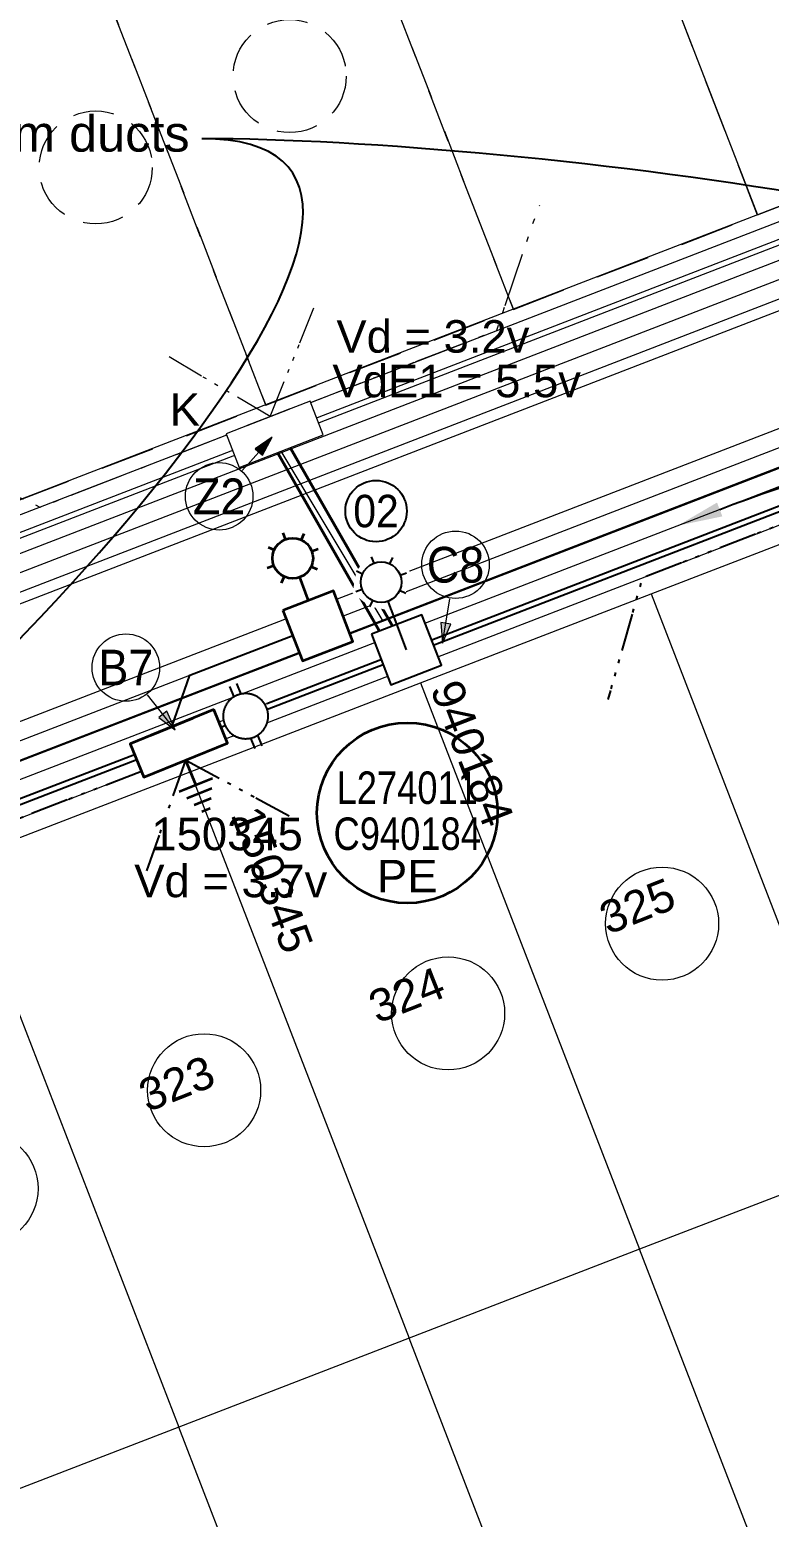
# Model space of a CAD drawing. Header units: metres. Extents: x 0 to 311505, y 0 to 6270811.
# Drawn here: x 310902.9 to 310943.8, y 6270266.5 to 6270348.9 of the extents above; entities that cross this region are included whole.
import ezdxf
from ezdxf import colors
from ezdxf.entities.mleader import LeaderData, LeaderLine
from ezdxf.enums import TextEntityAlignment as Align
from ezdxf.math import Vec2, Vec3

# ---------------------------------------------------------------- set-up
doc = ezdxf.new("R2010")
doc.units = ezdxf.units.M
for name, pattern in [('Dash', [5, 3, -2]), ('HIDDEN', [0.375, 0.25, -0.125]), ('IE Trench LV', [6, 4, -2]), ('PHANTOM', [6.15, 3, -0.75, 0.3, -0.75, 0.3, -0.75, 0.3])]:
    doc.linetypes.add(name, pattern=pattern)
doc.layers.get('0').update_dxf_attribs({"color": 6})
for name, color, linetype, lineweight in [('_User Miscellaneous1', 30, 'Continuous', 13), ('_User Miscellaneous2', 31, 'Continuous', 13), ('_User_LV_Exist', 5, 'Continuous', 35), ('Cadastre Developer_SP_EXT', 98, 'Continuous', 15), ('Cadastre Developer_SP_NEW', 92, 'Continuous', 15), ('Cadastre Land Parcels_SP_EXT', 118, 'Continuous', 15), ('Cadastre Water_SP_EXT', 158, 'Continuous', 15)]:
    doc.layers.add(name, color=color, linetype=linetype, lineweight=lineweight)
doc.layers.add('_User Miscellaneous10', color=252, linetype='Continuous', lineweight=13, plot=False, transparency=0.9)
doc.layers.add('_User Miscellaneous8', color=181, linetype='Continuous', lineweight=13, transparency=0.5)
doc.layers.add('Cadastre Roads_SP_NEW', color=214, linetype='Continuous', lineweight=15, transparency=0.65)
for name, color, linetype in [('Duct_SP_NEW', 2, 'Continuous'), ('Equip_LV_NEW', 2, 'Continuous'), ('Equip_SP_SL_NEW', 2, 'Continuous'), ('Mains_LV_New_R6', 2, 'Cable Z'), ('Mains_LV_New_T84', 2, 'Cable x'), ('Notes', 7, 'Continuous'), ('Services_SP_NEW_UG', 2, 'IE Trench LV'), ('SupportsUG_SP_LV_NEW', 2, 'Continuous'), ('SupportsUG_SP_LV_SL_NEW', 2, 'Continuous'), ('Trench_SP_NEW', 2, 'Continuous'), ('UG_Details_SP_MISC', 7, 'Continuous')]:
    doc.layers.add(name, color=color, linetype=linetype)
doc.styles.add('ieISOCP', font='arial.ttf', dxfattribs={"height": 1.5})
doc.styles.add('SL_LABEL', font='arial.ttf', dxfattribs={"height": 2})
doc.styles.get("Standard").update_dxf_attribs({"font": 'arial.ttf'})
doc.linetypes.add('Cable New UG', pattern='A,5.5,-0.01,["X",Standard,S=1.8,R=0,X=0,Y=-0.94],-1.7', length=7.21)
doc.linetypes.add('Cable o', pattern='A,3.5,-0.01,["O",Standard,S=1.25,R=0,X=0,Y=-0.63],-1.36', length=4.87)
doc.linetypes.add('Cable x', pattern='A,4.5,-0.01,["X",Standard,S=1.25,R=0,X=0,Y=-0.65],-1.2', length=5.71)
doc.linetypes.add('Cable Z', pattern='A,5,-0.01,["Z",Standard,S=1.5,R=0,X=0,Y=-0.75],-1.3', length=6.31)
doc.linetypes.add('IE Trench HV', pattern='A,4,-0.4,["/",Standard,S=2,R=0,X=0.25,Y=-1],-1.6', length=6)

# ---------------------------------------------------------------- blocks, each defined once
blk = doc.blocks.new('*U542')
at = {"transparency": 33554687, "width": 0.9}
blk.add_attdef('ASSET_NUM', text='', height=2, dxfattribs=at).set_placement((4, 2), align=Align.MIDDLE_LEFT)
at = {"transparency": 33554687}
for tag, p, flags in [('SUBURB', (-2, 0), 1), ('STREETNAME', (-1.8, 0), 9), ('PARENT', (-1.6, 0), 9), ('NOTES', (-1.4, 0), 9), ('LOCATION', (-1.2, 0), 9), ('LEGEND', (-1, 0), 9), ('USAGE', (-0.8, 0), 9), ('SUPPORT_TYPE', (-0.6, 0), 9), ('STATE', (-0.4, 0), 9), ('OWNED_BY', (-0.2, 0), 9)]:
    blk.add_attdef(tag, p, '', height=0.2, rotation=270, dxfattribs=dict(at, flags=flags))
blk.add_wipeout([(2.693, 0.019), (-1.937, -1.871), (-2.693, -0.019), (1.937, 1.871)], dxfattribs=at)
blk.add_lwpolyline([(1.937, 1.871), (-1.535, 0.453), (0.779, 1.398), (-2.693, -0.019), (-1.937, -1.871), (2.693, 0.019)], close=True, dxfattribs=at)
blk = doc.blocks.new('*U372')
at = {"width": 0.9}
blk.add_attdef('ASSET_NUM', text='', height=2, dxfattribs=at).set_placement((4, 2), align=Align.MIDDLE_LEFT)
for tag, p, flags in [('SUBURB', (-2, 0), 1), ('STREETNAME', (-1.8, 0), 9), ('PARENT', (-1.6, 0), 9), ('NOTES', (-1.4, 0), 9), ('LOCATION', (-1.2, 0), 9), ('LEGEND', (-1, 0), 9), ('USAGE', (-0.8, 0), 9), ('SUPPORT_TYPE', (-0.6, 0), 9), ('STATE', (-0.4, 0), 9), ('OWNED_BY', (-0.2, 0), 9)]:
    blk.add_attdef(tag, p, '', height=0.2, rotation=270, dxfattribs=dict(flags=flags))
at = {"transparency": 33554687}
blk.add_wipeout([(2.692, -0.032), (-1.972, -1.834), (-2.692, 0.032), (1.972, 1.834)], dxfattribs=at)
blk.add_lwpolyline([(1.972, 1.834), (-1.526, 0.482), (0.806, 1.383), (-2.692, 0.032), (-1.972, -1.834), (2.692, -0.032)], close=True)
blk = doc.blocks.new('COLUMN_NEW')
at = {"width": 0.9, "flags": 8}
blk.add_attdef('ASSET_NUM', text='', height=2, dxfattribs=at).set_placement((4, 2), align=Align.MIDDLE_LEFT)
at = {"flags": 1}
blk.add_attdef('Z', (-2.351, -1.813), '', height=0.2, rotation=270, dxfattribs=at)
at = {"ltscale": 10, "transparency": 33554687}
blk.add_wipeout([(-1.5, -1.5), (-1.5, 1.5), (1.5, 1.5), (1.5, -1.5)], dxfattribs=at)
blk.add_lwpolyline([(-1.5, 1.5), (-1.5, -1.5), (1.5, -1.5), (1.5, 1.5)], close=True)
at = {"flags": 9}
for tag, p in [('NOTES', (-2, -1.813)), ('SUBURB', (-1.8, -1.813)), ('STREETNAME', (-1.6, -1.813)), ('LOCATION', (-1.4, -1.813)), ('LEGEND', (-1.2, -1.813)), ('USAGE', (-1, -1.813)), ('STATE', (-0.8, -1.813)), ('OWNED_BY', (-0.6, -1.813)), ('COLUMN_TYPE', (-0.4, -1.813)), ('STREET_CODE', (-0.2, -1.813)), ('STRUCTURE_PLANT_NUMBER', (0.031, -1.813))]:
    blk.add_attdef(tag, text='', height=0.2, rotation=270, dxfattribs=at).set_placement(p, align=Align.MIDDLE_LEFT)
blk = doc.blocks.new('*U439')
blk.add_circle((0, 0), 1.7)
at = {"width": 0.9}
blk.add_attdef('CODE', text='', height=1.8, dxfattribs=at).set_placement((0, 0), align=Align.MIDDLE_CENTER)
at = {"flags": 1}
blk.add_attdef('Z', (0, 0), '', height=0.2, dxfattribs=at)
blk = doc.blocks.new('*U533')
at = {"transparency": 33554687, "style": 'SL_LABEL'}
for tag, height, rotation, flags, p in [('ASSET_NUM', 1, 110.46984, 8, (3.469, -0.047)), ('STREET_CODE', 0.001, 270, 9, (0.001, 0))]:
    blk.add_attdef(tag, text='', height=height, rotation=rotation, dxfattribs=dict(at, flags=flags)).set_placement(p, align=Align.MIDDLE_LEFT)
at = {"transparency": 33554687}
for tag, height, rotation, flags, p in [('LNUMBER', 1, 110.46984, 8, (5.343, 0.653)), ('LANTNUMBER', 0.2, 270, 9, (-1.4, 2.6)), ('LOUTREACH', 0.2, 270, 9, (-1.4, 2.2)), ('LOUTREACHVOCAB', 0.2, 270, 9, (-1.4, 2)), ('LRATECODE', 0.2, 270, 9, (-1.4, 1.8)), ('LREMOVE', 0.2, 270, 9, (-1.4, 1.6)), ('LREPLACE', 0.2, 270, 9, (-1.4, 1.4)), ('LTYPEVOCAB', 0.2, 270, 9, (-1.4, 1)), ('LTYPE', 0.2, 270, 9, (-1.4, 1.2)), ('LEGEND', 0.2, 270, 9, (-1.4, 0.8)), ('SUBURB', 0.2, 270, 9, (-1.4, 0.6)), ('STREETNAME', 0.2, 270, 9, (-1.4, 0.4)), ('LOCATION', 0.2, 270, 9, (-1.4, 0.2)), ('LNEW', 0.2, 270, 9, (-6.4, 0)), ('LMASTVOCAB', 0.2, 270, 9, (-6.2, 0)), ('LMAST', 0.2, 270, 9, (-6, 0)), ('LLAMPVOCAB', 0.2, 270, 9, (-5.8, 0)), ('LLAMP', 0.2, 270, 9, (-5.6, 0)), ('LEXIST', 0.2, 270, 9, (-5.4, 0)), ('LCHARGE3PERCENT', 0.2, 270, 9, (-5.2, 0)), ('LCHARGE3', 0.2, 270, 9, (-5, 0)), ('LCHARGE2PERCENT', 0.2, 270, 9, (-4.8, 0)), ('LCHARGE2', 0.2, 270, 9, (-4.6, 0)), ('LCHARGE1PERCENT', 0.2, 270, 9, (-4.4, 0)), ('LCHARGE1', 0.2, 270, 9, (-4.2, 0)), ('LCATEGORY', 0.2, 270, 9, (-4, 0)), ('LBRACKETVOCAB', 0.2, 270, 9, (-3.8, 0)), ('LBRACKET', 0.2, 270, 9, (-3.6, 0)), ('LKINGHEIGHT', 0.2, 270, 9, (-3.4, 0)), ('CREPLACE', 0.2, 270, 9, (-3.2, 0)), ('CREMOVE', 0.2, 270, 9, (-3, 0)), ('CNUMBER', 0.2, 270, 9, (-2.8, 0)), ('CNEW', 0.2, 270, 9, (-2.6, 0)), ('CEXIST', 0.2, 270, 9, (-2.4, 0)), ('USAGE', 0.2, 270, 9, (-2.2, 0)), ('STATE', 0.2, 270, 9, (-2, 0)), ('OWNED_BY', 0.2, 270, 9, (-1.8, 0)), ('ORIENTATION', 0.2, 270, 9, (-1.6, 0)), ('OPERATING_VOLTAGE', 0.2, 270, 9, (-1.4, 0)), ('MAINTAINED_BY', 0.2, 270, 9, (-1.4, -0.663)), ('NOTES', 0.2, 270, 9, (-1.4, 0)), ('NO_PHASES', 0.2, 270, 9, (-1.2, 0)), ('LANTERN_TYPE', 0.2, 270, 9, (-1, 0)), ('LANTERN_PURPOSE', 0.2, 270, 9, (-0.8, 0)), ('CONTROL_TYPE', 0.2, 270, 9, (-0.6, 0)), ('CONSTRUCTED_VOLTAGE', 0.2, 270, 9, (-0.4, 0))]:
    blk.add_attdef(tag, text='', height=height, rotation=rotation, dxfattribs=dict(at, flags=flags)).set_placement(p, align=Align.MIDDLE_LEFT)
for tag, p, height, flags in [('OPERATED_BY', (-1.4, -0.407), 0.2, 9), ('Z', (0, 0), 0.001, 1)]:
    blk.add_attdef(tag, p, '', height=height, rotation=270, dxfattribs=dict(at, flags=flags))
blk.add_wipeout([(4.865, -0.927), (6.078, -1.143), (7.036, -1.917), (6.82, -3.13), (6.045, -4.088), (4.832, -3.872), (3.874, -3.098), (4.09, -1.885)], dxfattribs=at)
for p, q in [((5.062, -1.454), (4.93, -1.102)), ((6.078, -1.143), (5.922, -1.484)), ((4.09, -1.885), (4.431, -2.041)), ((6.509, -2.114), (6.86, -1.983)), ((4.05, -3.032), (4.401, -2.901)), ((6.82, -3.13), (6.478, -2.975)), ((4.832, -3.872), (4.988, -3.531)), ((6.854, -6.255), (5.848, -3.562))]:
    blk.add_line(p, q, dxfattribs=at)
blk.add_circle((5.455, -2.508), 1.125, dxfattribs=at)
blk = doc.blocks.new('*U286')
at = {"ltscale": 0.1}
blk.add_circle((0, 0), 5, dxfattribs=at)
at = {"insert": (0, -2.6), "char_height": 1.8, "attachment_point": 2}
blk.add_mtext('PE', dxfattribs=at)
at = {"width": 0.8}
blk.add_attdef('SNUMBER', text='', height=1.8, dxfattribs=at).set_placement((0, 0.5), align=Align.CENTER)
at = {"flags": 1}
blk.add_attdef('Z', (0, 0), '', height=0.2, dxfattribs=at)
at = {"width": 0.8}
blk.add_attdef('CNUMBER', text='', height=1.8, dxfattribs=at).set_placement((0, -0.25), align=Align.TOP_CENTER)
blk = doc.blocks.new('LV_UG_LINKS_OPEN_NEW')
at = {"layer": 'Equip_LV_NEW'}
for tag, flags, p in [('STATE', 9, (3.167, -2.5)), ('CONSTRUCTED_VOLTAGE', 9, (3.167, -1.833)), ('OPERATING_VOLTAGE', 9, (3.167, -2.167)), ('ORIENTATION', 9, (3.167, -2.333)), ('NO_PHASES', 9, (3.167, -2)), ('SWITCH_TYPE', 9, (3.167, -2.667)), ('OWNED_BY', 9, (3.167, -3.167)), ('OPERATED_BY', 9, (3.167, -3.333)), ('USAGE', 9, (3.167, -2.833)), ('NOTES', 9, (3.167, -3)), ('TYPE', 9, (3.167, -3.833)), ('Z', 1, (3.167, -4)), ('MAINTAINED_BY', 9, (3.167, -3.5)), ('NUMBER_OF_PHASES', 9, (3.167, -3.667))]:
    blk.add_attdef(tag, text='', height=0.167, dxfattribs=dict(at, flags=flags)).set_placement(p, align=Align.MIDDLE_LEFT)
at = {"transparency": 33554687}
blk.add_wipeout([(4, 1.25), (3.969, 1.25), (3.939, 1.248), (3.908, 1.247), (3.877, 1.244), (3.847, 1.241), (3.817, 1.236), (3.786, 1.232), (3.756, 1.226), (3.726, 1.22), (3.696, 1.213), (3.667, 1.205), (3.637, 1.196), (3.608, 1.187), (3.579, 1.177), (3.55, 1.166), (3.522, 1.155), (3.493, 1.143), (3.466, 1.13), (3.438, 1.117), (3.411, 1.102), (3.384, 1.088), (3.357, 1.072), (3.331, 1.056), (3.306, 1.039), (3.28, 1.022), (3.255, 1.004), (3.231, 0.985), (3.207, 0.966), (3.184, 0.947), (3.161, 0.926), (3.138, 0.905), (3.116, 0.884), (3.095, 0.862), (3.074, 0.839), (3.053, 0.816), (3.034, 0.793), (3.015, 0.769), (2.996, 0.745), (2.978, 0.72), (2.961, 0.694), (2.944, 0.669), (2.928, 0.643), (2.912, 0.616), (2.898, 0.589), (2.883, 0.562), (2.87, 0.534), (2.857, 0.507), (2.845, 0.478), (2.834, 0.45), (2.823, 0.421), (2.813, 0.392), (2.804, 0.363), (2.795, 0.333), (2.787, 0.304), (2.78, 0.274), (2.774, 0.244), (2.768, 0.214), (2.764, 0.183), (2.759, 0.153), (2.756, 0.123), (2.753, 0.092), (2.752, 0.061), (2.75, 0.031), (2.75, 0), (2.75, -0.031), (2.752, -0.061), (2.753, -0.092), (2.756, -0.123), (2.759, -0.153), (2.764, -0.183), (2.768, -0.214), (2.774, -0.244), (2.78, -0.274), (2.787, -0.304), (2.795, -0.333), (2.804, -0.363), (2.813, -0.392), (2.823, -0.421), (2.834, -0.45), (2.845, -0.478), (2.857, -0.507), (2.87, -0.534), (2.883, -0.562), (2.898, -0.589), (2.912, -0.616), (2.928, -0.643), (2.944, -0.669), (2.961, -0.694), (2.978, -0.72), (2.996, -0.745), (3.015, -0.769), (3.034, -0.793), (3.053, -0.816), (3.074, -0.839), (3.095, -0.862), (3.116, -0.884), (3.138, -0.905), (3.161, -0.926), (3.184, -0.947), (3.207, -0.966), (3.231, -0.985), (3.255, -1.004), (3.28, -1.022), (3.306, -1.039), (3.331, -1.056), (3.357, -1.072), (3.384, -1.088), (3.411, -1.102), (3.438, -1.117), (3.466, -1.13), (3.493, -1.143), (3.522, -1.155), (3.55, -1.166), (3.579, -1.177), (3.608, -1.187), (3.637, -1.196), (3.667, -1.205), (3.696, -1.213), (3.726, -1.22), (3.756, -1.226), (3.786, -1.232), (3.817, -1.236), (3.847, -1.241), (3.877, -1.244), (3.908, -1.247), (3.939, -1.248), (3.969, -1.25), (4, -1.25), (4.031, -1.25), (4.061, -1.248), (4.092, -1.247), (4.123, -1.244), (4.153, -1.241), (4.183, -1.236), (4.214, -1.232), (4.244, -1.226), (4.274, -1.22), (4.304, -1.213), (4.333, -1.205), (4.363, -1.196), (4.392, -1.187), (4.421, -1.177), (4.45, -1.166), (4.478, -1.155), (4.507, -1.143), (4.534, -1.13), (4.562, -1.117), (4.589, -1.102), (4.616, -1.088), (4.643, -1.072), (4.669, -1.056), (4.694, -1.039), (4.72, -1.022), (4.745, -1.004), (4.769, -0.985), (4.793, -0.966), (4.816, -0.947), (4.839, -0.926), (4.862, -0.905), (4.884, -0.884), (4.905, -0.862), (4.926, -0.839), (4.947, -0.816), (4.966, -0.793), (4.985, -0.769), (5.004, -0.745), (5.022, -0.72), (5.039, -0.694), (5.056, -0.669), (5.072, -0.643), (5.088, -0.616), (5.102, -0.589), (5.117, -0.562), (5.13, -0.534), (5.143, -0.507), (5.155, -0.478), (5.166, -0.45), (5.177, -0.421), (5.187, -0.392), (5.196, -0.363), (5.205, -0.333), (5.213, -0.304), (5.22, -0.274), (5.226, -0.244), (5.232, -0.214), (5.236, -0.183), (5.241, -0.153), (5.244, -0.123), (5.247, -0.092), (5.248, -0.061), (5.25, -0.031), (5.25, 0), (5.25, 0.031), (5.248, 0.061), (5.247, 0.092), (5.244, 0.123), (5.241, 0.153), (5.236, 0.183), (5.232, 0.214), (5.226, 0.244), (5.22, 0.274), (5.213, 0.304), (5.205, 0.333), (5.196, 0.363), (5.187, 0.392), (5.177, 0.421), (5.166, 0.45), (5.155, 0.478), (5.143, 0.507), (5.13, 0.534), (5.117, 0.562), (5.102, 0.589), (5.088, 0.616), (5.072, 0.643), (5.056, 0.669), (5.039, 0.694), (5.022, 0.72), (5.004, 0.745), (4.985, 0.769), (4.966, 0.793), (4.947, 0.816), (4.926, 0.839), (4.905, 0.862), (4.884, 0.884), (4.862, 0.905), (4.839, 0.926), (4.816, 0.947), (4.793, 0.966), (4.769, 0.985), (4.745, 1.004), (4.72, 1.022), (4.694, 1.039), (4.669, 1.056), (4.643, 1.072), (4.616, 1.088), (4.589, 1.102), (4.562, 1.117), (4.534, 1.13), (4.507, 1.143), (4.478, 1.155), (4.45, 1.166), (4.421, 1.177), (4.392, 1.187), (4.363, 1.196), (4.333, 1.205), (4.304, 1.213), (4.274, 1.22), (4.244, 1.226), (4.214, 1.232), (4.183, 1.236), (4.153, 1.241), (4.123, 1.244), (4.092, 1.247), (4.061, 1.248), (4.031, 1.25)], dxfattribs=at).dxf.layer = 'Equip_LV_NEW'
at = {"layer": 'Equip_LV_NEW'}
for p, q in [((3.792, 1.863), (3.792, 1.232)), ((4.208, 1.863), (4.208, 1.232)), ((3.792, -1.232), (3.792, -1.863)), ((4.208, -1.232), (4.208, -1.863))]:
    blk.add_line(p, q, dxfattribs=at)
at = {"layer": 'Equip_LV_NEW', "flags": 128}
blk.add_lwpolyline([(4, 1.25), (3.969, 1.25), (3.939, 1.248), (3.908, 1.247), (3.877, 1.244), (3.847, 1.241), (3.817, 1.236), (3.786, 1.232), (3.756, 1.226), (3.726, 1.22), (3.696, 1.213), (3.667, 1.205), (3.637, 1.196), (3.608, 1.187), (3.579, 1.177), (3.55, 1.166), (3.522, 1.155), (3.493, 1.143), (3.466, 1.13), (3.438, 1.117), (3.411, 1.102), (3.384, 1.088), (3.357, 1.072), (3.331, 1.056), (3.306, 1.039), (3.28, 1.022), (3.255, 1.004), (3.231, 0.985), (3.207, 0.966), (3.184, 0.947), (3.161, 0.926), (3.138, 0.905), (3.116, 0.884), (3.095, 0.862), (3.074, 0.839), (3.053, 0.816), (3.034, 0.793), (3.015, 0.769), (2.996, 0.745), (2.978, 0.72), (2.961, 0.694), (2.944, 0.669), (2.928, 0.643), (2.912, 0.616), (2.898, 0.589), (2.883, 0.562), (2.87, 0.534), (2.857, 0.507), (2.845, 0.478), (2.834, 0.45), (2.823, 0.421), (2.813, 0.392), (2.804, 0.363), (2.795, 0.333), (2.787, 0.304), (2.78, 0.274), (2.774, 0.244), (2.768, 0.214), (2.764, 0.183), (2.759, 0.153), (2.756, 0.123), (2.753, 0.092), (2.752, 0.061), (2.75, 0.031), (2.75, 0), (2.75, -0.031), (2.752, -0.061), (2.753, -0.092), (2.756, -0.123), (2.759, -0.153), (2.764, -0.183), (2.768, -0.214), (2.774, -0.244), (2.78, -0.274), (2.787, -0.304), (2.795, -0.333), (2.804, -0.363), (2.813, -0.392), (2.823, -0.421), (2.834, -0.45), (2.845, -0.478), (2.857, -0.507), (2.87, -0.534), (2.883, -0.562), (2.898, -0.589), (2.912, -0.616), (2.928, -0.643), (2.944, -0.669), (2.961, -0.694), (2.978, -0.72), (2.996, -0.745), (3.015, -0.769), (3.034, -0.793), (3.053, -0.816), (3.074, -0.839), (3.095, -0.862), (3.116, -0.884), (3.138, -0.905), (3.161, -0.926), (3.184, -0.947), (3.207, -0.966), (3.231, -0.985), (3.255, -1.004), (3.28, -1.022), (3.306, -1.039), (3.331, -1.056), (3.357, -1.072), (3.384, -1.088), (3.411, -1.102), (3.438, -1.117), (3.466, -1.13), (3.493, -1.143), (3.522, -1.155), (3.55, -1.166), (3.579, -1.177), (3.608, -1.187), (3.637, -1.196), (3.667, -1.205), (3.696, -1.213), (3.726, -1.22), (3.756, -1.226), (3.786, -1.232), (3.817, -1.236), (3.847, -1.241), (3.877, -1.244), (3.908, -1.247), (3.939, -1.248), (3.969, -1.25), (4, -1.25), (4.031, -1.25), (4.061, -1.248), (4.092, -1.247), (4.123, -1.244), (4.153, -1.241), (4.183, -1.236), (4.214, -1.232), (4.244, -1.226), (4.274, -1.22), (4.304, -1.213), (4.333, -1.205), (4.363, -1.196), (4.392, -1.187), (4.421, -1.177), (4.45, -1.166), (4.478, -1.155), (4.507, -1.143), (4.534, -1.13), (4.562, -1.117), (4.589, -1.102), (4.616, -1.088), (4.643, -1.072), (4.669, -1.056), (4.694, -1.039), (4.72, -1.022), (4.745, -1.004), (4.769, -0.985), (4.793, -0.966), (4.816, -0.947), (4.839, -0.926), (4.862, -0.905), (4.884, -0.884), (4.905, -0.862), (4.926, -0.839), (4.947, -0.816), (4.966, -0.793), (4.985, -0.769), (5.004, -0.745), (5.022, -0.72), (5.039, -0.694), (5.056, -0.669), (5.072, -0.643), (5.088, -0.616), (5.102, -0.589), (5.117, -0.562), (5.13, -0.534), (5.143, -0.507), (5.155, -0.478), (5.166, -0.45), (5.177, -0.421), (5.187, -0.392), (5.196, -0.363), (5.205, -0.333), (5.213, -0.304), (5.22, -0.274), (5.226, -0.244), (5.232, -0.214), (5.236, -0.183), (5.241, -0.153), (5.244, -0.123), (5.247, -0.092), (5.248, -0.061), (5.25, -0.031), (5.25, 0), (5.25, 0.031), (5.248, 0.061), (5.247, 0.092), (5.244, 0.123), (5.241, 0.153), (5.236, 0.183), (5.232, 0.214), (5.226, 0.244), (5.22, 0.274), (5.213, 0.304), (5.205, 0.333), (5.196, 0.363), (5.187, 0.392), (5.177, 0.421), (5.166, 0.45), (5.155, 0.478), (5.143, 0.507), (5.13, 0.534), (5.117, 0.562), (5.102, 0.589), (5.088, 0.616), (5.072, 0.643), (5.056, 0.669), (5.039, 0.694), (5.022, 0.72), (5.004, 0.745), (4.985, 0.769), (4.966, 0.793), (4.947, 0.816), (4.926, 0.839), (4.905, 0.862), (4.884, 0.884), (4.862, 0.905), (4.839, 0.926), (4.816, 0.947), (4.793, 0.966), (4.769, 0.985), (4.745, 1.004), (4.72, 1.022), (4.694, 1.039), (4.669, 1.056), (4.643, 1.072), (4.616, 1.088), (4.589, 1.102), (4.562, 1.117), (4.534, 1.13), (4.507, 1.143), (4.478, 1.155), (4.45, 1.166), (4.421, 1.177), (4.392, 1.187), (4.363, 1.196), (4.333, 1.205), (4.304, 1.213), (4.274, 1.22), (4.244, 1.226), (4.214, 1.232), (4.183, 1.236), (4.153, 1.241), (4.123, 1.244), (4.092, 1.247), (4.061, 1.248), (4.031, 1.25)], close=True, dxfattribs=at)
at = {"layer": 'Equip_LV_NEW', "flags": 9}
blk.add_attdef('ACTUAL_STATUS', text='', height=0.167, dxfattribs=at).set_placement((3.167, -1.667), align=Align.MIDDLE_LEFT)
blk = doc.blocks.new('*U386')
at = {"layer": '_User_LV_Exist'}
for p, q in [((1.828, -2.494), (0.44, -3.061)), ((1.786, -3.051), (0.86, -3.429)), ((1.743, -3.609), (1.28, -3.798))]:
    blk.add_line(p, q, dxfattribs=at)
at = {"width": 0.9}
blk.add_attdef('ASSET_NUM', text='', height=2, dxfattribs=at).set_placement((4, 2), align=Align.MIDDLE_LEFT)
for tag, p, flags in [('SUBURB', (-2, 0), 1), ('STREETNAME', (-1.8, 0), 9), ('PARENT', (-1.6, 0), 9), ('NOTES', (-1.4, 0), 9), ('LOCATION', (-1.2, 0), 9), ('LEGEND', (-1, 0), 9), ('USAGE', (-0.8, 0), 9), ('SUPPORT_TYPE', (-0.6, 0), 9), ('STATE', (-0.4, 0), 9), ('OWNED_BY', (-0.2, 0), 9)]:
    blk.add_attdef(tag, p, '', height=0.2, rotation=270, dxfattribs=dict(flags=flags))
at = {"transparency": 33554687}
blk.add_wipeout([(2.693, 0.019), (-1.937, -1.871), (-2.693, -0.019), (1.937, 1.871)], dxfattribs=at)
blk.add_lwpolyline([(1.937, 1.871), (-1.535, 0.453), (0.779, 1.398), (-2.693, -0.019), (-1.937, -1.871), (2.693, 0.019)], close=True)
at = {"layer": '_User_LV_Exist'}
for p, q in [((0.378, -0.926), (0.945, -2.315)), ((1.871, -1.937), (0.019, -2.693))]:
    blk.add_line(p, q, dxfattribs=at)
at = {"layer": 'Equip_LV_NEW', "ltscale": 10, "rotation": 22.20818664181639}
blk.add_blockref('LV_UG_LINKS_OPEN_NEW', (0, 0), dxfattribs=at)
blk = doc.blocks.new('*U547')
at = {"transparency": 33554687}
h = blk.add_hatch(color=256, dxfattribs=at)
h.dxf.hatch_style = 1
h.paths.add_polyline_path([(1.814, 2.402), (2.187, 2.069), (2.667, 2.981)])
blk.add_line((2.667, 2.981), (1.167, 1.304), dxfattribs=at)
at = {"transparency": 33554687, "flags": 128}
blk.add_lwpolyline([(1.814, 2.402), (2.187, 2.069), (2.667, 2.981), (1.814, 2.402)], dxfattribs=at)
at = {"transparency": 33554687}
blk.add_circle((0, 0), 1.7, dxfattribs=at)
at = {"transparency": 33554687, "width": 0.9}
blk.add_attdef('CODE', text='', height=1.8, dxfattribs=at).set_placement((0, 0), align=Align.MIDDLE_CENTER)
at = {"transparency": 33554687, "flags": 1}
blk.add_attdef('Z', (0, 0), '', height=0.2, dxfattribs=at)
blk = doc.blocks.new('*U448')
h = blk.add_hatch(color=256)
h.dxf.hatch_style = 1
h.paths.add_polyline_path([(2.059, -2.196), (1.667, -2.507), (2.484, -3.135)])
blk.add_line((2.484, -3.135), (1.087, -1.372))
at = {"flags": 128}
blk.add_lwpolyline([(2.059, -2.196), (1.667, -2.507), (2.484, -3.135), (2.059, -2.196)], dxfattribs=at)
blk.add_circle((0, 0), 1.7)
at = {"width": 0.9}
blk.add_attdef('CODE', text='', height=1.8, dxfattribs=at).set_placement((0, 0), align=Align.MIDDLE_CENTER)
at = {"flags": 1}
blk.add_attdef('Z', (0, 0), '', height=0.2, dxfattribs=at)
blk = doc.blocks.new('*U461')
h = blk.add_hatch(color=256)
h.dxf.hatch_style = 1
h.paths.add_polyline_path([(-0.244, -3), (-0.737, -2.919), (-0.654, -3.946)])
blk.add_line((-0.654, -3.946), (-0.286, -1.726))
at = {"flags": 128}
blk.add_lwpolyline([(-0.244, -3), (-0.737, -2.919), (-0.654, -3.946), (-0.244, -3)], dxfattribs=at)
blk.add_circle((0, 0), 1.7)
at = {"width": 0.9}
blk.add_attdef('CODE', text='', height=1.8, dxfattribs=at).set_placement((0, 0), align=Align.MIDDLE_CENTER)
at = {"flags": 1}
blk.add_attdef('Z', (0, 0), '', height=0.2, dxfattribs=at)

msp = doc.modelspace()

# ---------------------------------------------------------------- linework, layer by layer
at = {"layer": '_User Miscellaneous10', "flags": 128}
for points in [[(310821.998, 6270279.569), (310817.696, 6270269.851), (310840.846, 6270209.921), (310850.564, 6270205.619), (311000.215, 6270263.427), (311004.517, 6270273.145), (310981.367, 6270333.075), (310971.649, 6270337.377)], [(310822.745, 6270278.785), (310818.778, 6270269.825), (310841.63, 6270210.668), (310850.59, 6270206.701), (310999.468, 6270264.211), (311003.435, 6270273.171), (310980.583, 6270332.328), (310971.623, 6270336.295)], [(310823.492, 6270278.001), (310819.86, 6270269.799), (310842.413, 6270211.415), (310850.616, 6270207.783), (310998.721, 6270264.994), (311002.353, 6270273.197), (310979.8, 6270331.581), (310971.597, 6270335.212)], [(310824.238, 6270277.218), (310820.942, 6270269.773), (310843.197, 6270212.161), (310850.642, 6270208.865), (310997.975, 6270265.778), (311001.271, 6270273.223), (310979.016, 6270330.834), (310971.571, 6270334.13)], [(310824.985, 6270276.434), (310822.024, 6270269.747), (310843.98, 6270212.908), (310850.668, 6270209.947), (310997.228, 6270266.561), (311000.188, 6270273.249), (310978.233, 6270330.088), (310971.545, 6270333.048)], [(310825.732, 6270275.651), (310823.106, 6270269.721), (310844.764, 6270213.655), (310850.694, 6270211.029), (310996.481, 6270267.345), (310999.106, 6270273.275), (310977.449, 6270329.341), (310971.519, 6270331.966)]]:
    msp.add_lwpolyline(points, close=True, dxfattribs=at)
at = {"layer": '_User Miscellaneous10', "color": 4, "flags": 128}
msp.add_lwpolyline([(310825.209, 6270276.199), (310822.349, 6270269.739), (310844.215, 6270213.132), (310850.676, 6270210.272), (310997.004, 6270266.796), (310999.864, 6270273.257), (310977.997, 6270329.864), (310971.537, 6270332.724)], close=True, dxfattribs=at)
at = {"layer": '_User Miscellaneous8', "color": 1, "linetype": 'HIDDEN', "ltscale": 9, "transparency": 33554687}
for centre in [(310917.258, 6270346.378), (310906.515, 6270341.314)]:
    msp.add_circle(centre, 3.132, dxfattribs=at)
at = {"layer": '_User Miscellaneous8', "color": 1, "transparency": 33554687}
msp.add_circle((310937.891, 6270299.391), 3.132, dxfattribs=at)
at = {"layer": '_User Miscellaneous8', "color": 3, "transparency": 33554687}
for centre in [(310926.035, 6270294.417), (310912.518, 6270290.154), (310900.187, 6270284.706)]:
    msp.add_circle(centre, 3.132, dxfattribs=at)
at = {"layer": 'Cadastre Developer_SP_EXT', "linetype": 'Dash'}
for points in [[(310937.233, 6270354.058), (310932.155, 6270367.204), (310918.618, 6270361.974), (310929.652, 6270333.442), (310943.179, 6270338.666), (310937.233, 6270354.058)], [(310918.618, 6270361.974), (310904.907, 6270356.678), (310904.897, 6270356.675), (310915.931, 6270328.141), (310929.652, 6270333.442), (310918.618, 6270361.974)], [(310904.897, 6270356.675), (310891.175, 6270351.374), (310902.209, 6270322.841), (310915.931, 6270328.141), (310904.897, 6270356.675)]]:
    msp.add_lwpolyline(points, close=True, dxfattribs=at)
at = {"layer": 'Cadastre Developer_SP_NEW'}
for p, q in [((310937.279, 6270317.668), (310950.044, 6270322.599)), ((310924.515, 6270312.737), (310937.279, 6270317.668)), ((310937.279, 6270317.668), (310949.409, 6270286.269)), ((310911.75, 6270307.806), (310924.515, 6270312.737)), ((310924.515, 6270312.737), (310936.644, 6270281.338)), ((310898.985, 6270302.876), (310911.75, 6270307.806)), ((310911.75, 6270307.806), (310923.879, 6270276.407)), ((310898.985, 6270302.876), (310911.114, 6270271.476)), ((310949.409, 6270286.269), (310936.644, 6270281.338)), ((310936.644, 6270281.338), (310923.879, 6270276.407)), ((310948.756, 6270249.982), (310936.644, 6270281.338)), ((310923.879, 6270276.407), (310911.114, 6270271.476)), ((310935.992, 6270245.051), (310923.879, 6270276.407)), ((310911.114, 6270271.476), (310898.35, 6270266.546)), ((310923.227, 6270240.12), (310911.114, 6270271.476))]:
    msp.add_line(p, q, dxfattribs=at)
at = {"layer": 'Cadastre Land Parcels_SP_EXT', "linetype": 'Continuous'}
msp.add_lwpolyline([(310964.99, 6270347.107), (310967.272, 6270352.272), (310962.772, 6270363.929), (310937.231, 6270354.066), (310943.176, 6270338.68), (310964.99, 6270347.107)], close=True, dxfattribs=at)
at = {"layer": 'Cadastre Roads_SP_NEW'}
msp.add_line((310825.055, 6270278.552), (310970.124, 6270334.59), dxfattribs=at)
at = {"layer": 'Cadastre Water_SP_EXT'}
msp.add_line((310826.529, 6270287.858), (310970.864, 6270343.613), dxfattribs=at)
at = {"layer": 'Duct_SP_NEW', "ltscale": 0.7, "transparency": 33554674}
for p, q in [((310916.774, 6270326.719), (310916.427, 6270326.521)), ((310916.774, 6270326.719), (310923.844, 6270314.365)), ((310916.08, 6270326.322), (310916.427, 6270326.521)), ((310916.08, 6270326.322), (310923.149, 6270313.968)), ((310923.844, 6270314.365), (310923.497, 6270314.166)), ((310923.149, 6270313.968), (310923.497, 6270314.166))]:
    msp.add_line(p, q, dxfattribs=at)
at = {"layer": 'Services_SP_NEW_UG', "linetype": 'PHANTOM', "ltscale": 0.7, "flags": 128}
msp.add_lwpolyline([(310947.183, 6270322.566), (310936.796, 6270318.553), (310934.884, 6270311.819)], dxfattribs=at)
at = {"layer": 'UG_Details_SP_MISC', "transparency": 33554687}
for p, q in [((310916.739, 6270326.7), (310916.427, 6270326.521)), ((310916.739, 6270326.7), (310923.809, 6270314.345)), ((310916.115, 6270326.342), (310916.427, 6270326.521)), ((310916.115, 6270326.342), (310923.184, 6270313.988)), ((310923.809, 6270314.345), (310923.497, 6270314.166)), ((310923.184, 6270313.988), (310923.497, 6270314.166))]:
    msp.add_line(p, q, dxfattribs=at)

# ---------------------------------------------------------------- texts
at = {"layer": '_User Miscellaneous10', "ltscale": 0.7, "transparency": 33554674, "char_height": 1.8, "attachment_point": 1, "style": 'ieISOCP'}
for s, insert, width in [('Vd = 3.2v', (310919.846, 6270332.847), 12.27604), ('VdE1 = 5.5v', (310919.627, 6270330.375), 14.31714)]:
    msp.add_mtext(s, dxfattribs=dict(at, insert=insert, width=width))

# ---------------------------------------------------------------- next in the draw order: block references
at = {"layer": 'SupportsUG_SP_LV_NEW'}
ref = msp.add_blockref('*U542', (310911.116, 6270309.384), dxfattribs=at)
ref.add_attrib('ASSET_NUM', '150345', dxfattribs={"layer": '0', "height": 1.8, "rotation": 290.63752}).set_placement((310914.814, 6270305.765), align=Align.MIDDLE_LEFT)

# ---------------------------------------------------------------- next in the draw order: linework, layer by layer
at = {"layer": '_User Miscellaneous10', "flags": 128}
for points in [[(310728.647, 6270277.35), (310714.575, 6270313.772), (310718.464, 6270322.564), (310770.621, 6270342.713), (310779.41, 6270338.817), (310792.023, 6270306.173), (310803.952, 6270308.634), (310790.617, 6270343.145), (310794.505, 6270351.938), (310943.073, 6270409.325), (310951.875, 6270405.44), (310972.445, 6270352.15), (310968.564, 6270343.361), (310944.9, 6270334.218), (310843.661, 6270295.102), (310819.991, 6270285.972), (310811.203, 6270289.867), (310806.716, 6270301.482), (310806.226, 6270302.75)], [(310729.58, 6270277.71), (310715.657, 6270313.747), (310719.211, 6270321.781), (310770.595, 6270341.63), (310778.626, 6270338.07), (310791.395, 6270305.022), (310805.31, 6270307.893), (310791.699, 6270343.12), (310795.252, 6270351.154), (310943.048, 6270408.244), (310951.092, 6270404.692), (310971.363, 6270352.175), (310967.816, 6270344.144), (310944.539, 6270335.151), (310843.301, 6270296.035), (310820.018, 6270287.054), (310811.986, 6270290.614), (310807.649, 6270301.842), (310807.158, 6270303.111)], [(310730.513, 6270278.07), (310716.739, 6270313.721), (310719.958, 6270320.997), (310770.568, 6270340.548), (310777.842, 6270337.324), (310790.768, 6270303.872), (310806.669, 6270307.153), (310792.781, 6270343.094), (310795.999, 6270350.371), (310943.022, 6270407.162), (310950.308, 6270403.945), (310970.281, 6270352.201), (310967.069, 6270344.928), (310944.179, 6270336.084), (310842.94, 6270296.967), (310820.044, 6270288.136), (310812.77, 6270291.36), (310808.581, 6270302.202), (310808.091, 6270303.471)], [(310731.242, 6270278.352), (310717.585, 6270313.701), (310720.542, 6270320.385), (310770.548, 6270339.702), (310777.23, 6270336.74), (310790.277, 6270302.972), (310807.731, 6270306.573), (310793.627, 6270343.074), (310796.583, 6270349.758), (310943.003, 6270406.316), (310949.695, 6270403.361), (310969.435, 6270352.221), (310966.485, 6270345.54), (310943.897, 6270336.813), (310842.659, 6270297.697), (310820.065, 6270288.982), (310813.383, 6270291.944), (310809.311, 6270302.484), (310809.192, 6270302.791)], [(310732.378, 6270278.791), (310718.903, 6270313.669), (310721.452, 6270319.43), (310770.516, 6270338.384), (310776.275, 6270335.831), (310789.513, 6270301.571), (310809.385, 6270305.671), (310794.945, 6270343.042), (310797.493, 6270348.804), (310942.971, 6270404.998), (310948.741, 6270402.451), (310968.118, 6270352.252), (310965.575, 6270346.494), (310943.458, 6270337.949), (310842.22, 6270298.833), (310820.097, 6270290.3), (310814.337, 6270292.853), (310810.447, 6270302.923), (310809.957, 6270304.192)], [(310733.108, 6270279.073), (310719.749, 6270313.649), (310722.036, 6270318.818), (310770.495, 6270337.538), (310775.662, 6270335.247), (310789.022, 6270300.671), (310810.448, 6270305.092), (310795.791, 6270343.022), (310798.077, 6270348.191), (310942.952, 6270404.152), (310948.128, 6270401.866), (310967.272, 6270352.272), (310964.99, 6270347.107), (310943.176, 6270338.679), (310841.938, 6270299.562), (310820.118, 6270291.146), (310814.95, 6270293.437), (310811.176, 6270303.205), (310810.679, 6270304.493)]]:
    msp.add_lwpolyline(points, dxfattribs=at)
at = {"layer": '_User Miscellaneous10', "color": 4, "flags": 128}
msp.add_lwpolyline([(310731.522, 6270278.46), (310717.91, 6270313.693), (310720.766, 6270320.15), (310770.54, 6270339.377), (310776.994, 6270336.516), (310790.089, 6270302.627), (310808.138, 6270306.351), (310793.952, 6270343.066), (310796.807, 6270349.523), (310942.995, 6270405.991), (310949.46, 6270403.137), (310969.111, 6270352.229), (310966.261, 6270345.775), (310943.789, 6270337.093), (310842.55, 6270297.977), (310820.073, 6270289.307), (310813.618, 6270292.168), (310809.591, 6270302.592), (310809.381, 6270303.136)], dxfattribs=at)
at = {"layer": 'Mains_LV_New_T84', "color": 1, "linetype": 'Cable New UG', "ltscale": 0.7, "transparency": 33554674, "flags": 128}
msp.add_lwpolyline([(310915.999, 6270311.592), (310946.813, 6270323.495)], dxfattribs=at)
at = {"layer": 'Mains_LV_New_T84', "color": 3, "linetype": 'Cable New UG', "ltscale": 0.7, "transparency": 33554674, "flags": 128}
msp.add_lwpolyline([(310862.233, 6270290.924), (310908.67, 6270308.761)], dxfattribs=at)
at = {"layer": 'Services_SP_NEW_UG', "linetype": 'PHANTOM', "ltscale": 0.7, "flags": 128}
for points in [[(310909.048, 6270307.835), (310898.625, 6270303.808), (310896.529, 6270297.13)], [(310911.494, 6270308.458), (310909.162, 6270301.858)], [(310911.501, 6270308.461), (310917.665, 6270305.143)]]:
    msp.add_lwpolyline(points, dxfattribs=at)
at = {"layer": 'Trench_SP_NEW', "linetype": 'IE Trench HV', "ltscale": 0.7, "transparency": 33554674, "flags": 128}
for points in [[(310913.449, 6270310.285), (310946.918, 6270323.214)], [(310862.382, 6270290.559), (310908.784, 6270308.483)]]:
    msp.add_lwpolyline(points, dxfattribs=at)

# ---------------------------------------------------------------- next in the draw order: texts
at = {"layer": 'Mains_LV_New_T84', "color": 6, "ltscale": 0.7, "transparency": 33554674, "insert": (310908.649, 6270302.658), "char_height": 1.8, "width": 12.27604, "attachment_point": 1, "style": 'ieISOCP'}
msp.add_mtext('Vd = 3.7v', dxfattribs=at)

# ---------------------------------------------------------------- next in the draw order: block references
at = {"layer": '_User Miscellaneous10'}
ref = msp.add_blockref('*U372', (310916.427, 6270326.521), dxfattribs=at)
ref.add_attrib('ASSET_NUM', 'K', dxfattribs={"layer": '0', "height": 1.8}).set_placement((310910.614, 6270327.896), align=Align.MIDDLE_LEFT)

# ---------------------------------------------------------------- next in the draw order: linework, layer by layer
at = {"layer": '_User Miscellaneous10', "linetype": 'PHANTOM', "flags": 128}
for points in [[(310918.424, 6270328.285), (310928.726, 6270332.285), (310930.977, 6270338.913), (310931.109, 6270339.227)], [(310913.764, 6270326.476), (310903.441, 6270322.468), (310897.668, 6270325.175)]]:
    msp.add_lwpolyline(points, dxfattribs=at)
at = {"layer": '_User Miscellaneous10', "linetype": 'PHANTOM', "ltscale": 0.7, "flags": 128}
for points in [[(310916.179, 6270327.501), (310918.782, 6270333.999)], [(310916.172, 6270327.499), (310910.15, 6270331.069)]]:
    msp.add_lwpolyline(points, dxfattribs=at)
at = {"layer": '_User Miscellaneous10', "linetype": 'Cable New UG', "ltscale": 0.7, "transparency": 33554674, "flags": 128}
msp.add_lwpolyline([(310948.873, 6270325.041), (310948.422, 6270326.207), (310922.432, 6270316.167), (310916.787, 6270325.588)], dxfattribs=at)

# ---------------------------------------------------------------- next in the draw order: leaders
at = {"layer": '_User Miscellaneous10', "color": 4, "ltscale": 0.7, "transparency": 33554674}
ml = msp.add_multileader_mtext('Standard', dxfattribs=at)
ml.set_content('EE requested 2 x 125mm ducts', color=4)
ml.set_leader_properties()
ml.build(insert=Vec2(0, 0))
ml.multileader.update_dxf_attribs({"leader_type": 2, "has_text_frame": 1, "text_left_attachment_type": 2, "text_right_attachment_type": 2, "dogleg_length": 0.01, "arrow_head_size": 2.5})
ctx = ml.context
ctx.base_point, ctx.char_height, ctx.arrow_head_size, ctx.landing_gap_size, ctx.plane_origin = Vec3(310871.74, 6270342.908), 2, 2.5, 1, Vec3(310867.212, 6270317.203)
ctx.left_attachment, ctx.right_attachment = 2, 2
notes = []
notes.append((ctx, [(1, (1, 1, 0), (310912.402, 6270342.908), (-1, 0), 0.01, [(2, [(310817.534, 6270292.291), (310844.959, 6270286.294), (310885.452, 6270299.842)], 0, []), (4, [(310938.749, 6270321.452), (310964.724, 6270331.486)], 0, [])])]))
ctx.mtext.insert, ctx.mtext.flow_direction = Vec3(310872.74, 6270344.189), 5
for ctx, leaders in notes:
    for number, flags, end, landing, length, lines in leaders:
        leader = LeaderData()
        leader.index, (leader.has_last_leader_line, leader.has_dogleg_vector, leader.attachment_direction) = number, flags
        leader.last_leader_point, leader.dogleg_vector, leader.dogleg_length = Vec3(end), Vec3(landing), length
        for number, points, colour, breaks in lines:
            line = LeaderLine()
            line.index, line.vertices, line.color, line.breaks = number, Vec3.list(points), colors.encode_raw_color(colour), breaks
            leader.lines.append(line)
        ctx.leaders.append(leader)

# ---------------------------------------------------------------- next in the draw order: leaders
at = {"layer": 'Notes'}
ml = msp.add_multileader_mtext('Standard', dxfattribs=at)
ml.set_content('Constructed under  \\PURS15861', color=256)
ml.set_leader_properties()
ml.build(insert=Vec2(0, 0))
ml.multileader.update_dxf_attribs({"leader_type": 2, "has_text_frame": 1, "text_left_attachment_type": 2, "text_right_attachment_type": 2, "dogleg_length": 0.01})
ctx = ml.context
ctx.base_point, ctx.char_height, ctx.plane_origin, ctx.plane_x_axis, ctx.plane_y_axis = Vec3(310975.192, 6270395.779), 1.8, Vec3(312213.891, 6270750.769), Vec3(0.932874, 0.360203), Vec3(-0.360203, 0.932874)
ctx.left_attachment, ctx.right_attachment, ctx.text_align_type = 2, 2, 1
notes = []
notes.append((ctx, [(0, (0, 0, 0), (0, 0), (1, 0), 1, [])]))
ctx.mtext.insert, ctx.mtext.text_direction, ctx.mtext.rotation, ctx.mtext.width, ctx.mtext.alignment, ctx.mtext.flow_direction = Vec3(310985.783, 6270402.491), Vec3(0.932874, 0.360203), 0.368486, 20.92345, 2, 5
ctx.mtext.has_bg_fill, ctx.mtext.bg_color, ctx.mtext.bg_scale_factor, ctx.mtext.bg_transparency, ctx.mtext.use_window_bg_color = 1, -1073741824, 2, 0, 1
for ctx, leaders in notes:
    for number, flags, end, landing, length, lines in leaders:
        leader = LeaderData()
        leader.index, (leader.has_last_leader_line, leader.has_dogleg_vector, leader.attachment_direction) = number, flags
        leader.last_leader_point, leader.dogleg_vector, leader.dogleg_length = Vec3(end), Vec3(landing), length
        for number, points, colour, breaks in lines:
            line = LeaderLine()
            line.index, line.vertices, line.color, line.breaks = number, Vec3.list(points), colors.encode_raw_color(colour), breaks
            leader.lines.append(line)
        ctx.leaders.append(leader)

# ---------------------------------------------------------------- next in the draw order: linework, layer by layer
at = {"layer": 'Mains_LV_New_R6', "color": 4, "linetype": 'Cable o', "transparency": 33554687, "flags": 128}
msp.add_lwpolyline([(310910.738, 6270310.31), (310911.729, 6270313.158), (310917.426, 6270315.359)], dxfattribs=at)

# ---------------------------------------------------------------- next in the draw order: block references
at = {"layer": '_User_LV_Exist', "ltscale": 0.7}
msp.add_blockref('*U533', (310911.971, 6270322.154), dxfattribs=at)
at = {"layer": 'Duct_SP_NEW', "color": 6}
msp.add_blockref('*U439', (310922.043, 6270322.265), dxfattribs=at).add_auto_attribs({'CODE': '02'})
at = {"layer": 'SupportsUG_SP_LV_SL_NEW', "ltscale": 0.7}
ref = msp.add_blockref('COLUMN_NEW', (310923.723, 6270314.575), dxfattribs=dict(at, rotation=21.120846154022))
ref.add_attrib('ASSET_NUM', '940184', dxfattribs={"height": 1.8, "rotation": 291.1208}).set_placement((310925.865, 6270312.749), align=Align.MIDDLE_LEFT)

# ---------------------------------------------------------------- next in the draw order: texts
at = {"layer": '_User Miscellaneous1', "width": 1}
for s, oblique, p in [('325', 0, (310934.893, 6270298.765)), ('324', 360, (310922.11, 6270293.837)), ('323', 360, (310909.373, 6270288.927))]:
    msp.add_text(s, height=1.8, rotation=21.5, dxfattribs=dict(at, oblique=oblique)).set_placement(p)

# ---------------------------------------------------------------- next in the draw order: block references
at = {"layer": '_User Miscellaneous2', "color": 6}
ref = msp.add_blockref('*U547', (310913.352, 6270323.081), dxfattribs=dict(at, xscale=1.1, yscale=1.1, zscale=1.1))
ref.add_attrib('CODE', 'Z2', dxfattribs={"layer": '0', "height": 1.98, "width": 0.9}).set_placement((310913.352, 6270323.081), align=Align.MIDDLE_CENTER)
at = {"layer": '_User Miscellaneous2', "color": 6, "xscale": 1.1, "yscale": 1.1, "zscale": 1.1}
msp.add_blockref('*U461', (310926.447, 6270319.289), dxfattribs=at).add_auto_attribs({'CODE': 'C8'})
at = {"layer": '_User_LV_Exist'}
ref = msp.add_blockref('*U386', (310911.116, 6270309.384), dxfattribs=at)
ref.add_attrib('ASSET_NUM', '150345', dxfattribs={"layer": '0', "height": 1.8}).set_placement((310909.598, 6270304.362), align=Align.MIDDLE_LEFT)
at = {"layer": '_User_LV_Exist', "linetype": 'ByBlock', "lineweight": -2}
msp.add_blockref('*U286', (310923.772, 6270305.528), dxfattribs=at).add_auto_attribs({'SNUMBER': 'L274011', 'CNUMBER': 'C940184'})
at = {"layer": 'Equip_SP_SL_NEW', "ltscale": 0.7}
msp.add_blockref('*U533', (310916.87, 6270320.831), dxfattribs=at)

# ---------------------------------------------------------------- next in the draw order: block references
at = {"layer": '_User Miscellaneous2', "color": 6, "xscale": 1.1, "yscale": 1.1, "zscale": 1.1}
msp.add_blockref('*U448', (310908.185, 6270313.587), dxfattribs=at).add_auto_attribs({'CODE': 'B7'})
at = {"layer": '_User_LV_Exist', "ltscale": 0.7, "rotation": 21.120846154022}
msp.add_blockref('COLUMN_NEW', (310918.825, 6270315.899), dxfattribs=at)

doc.saveas('drawing.dxf')
